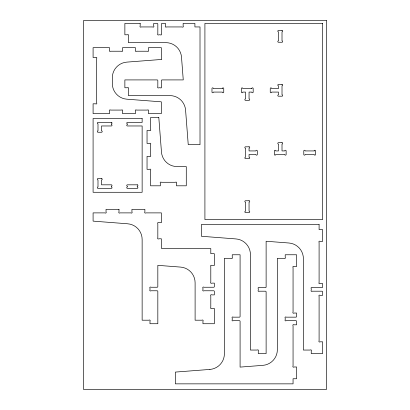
<?xml version="1.0" encoding="UTF-8"?>
<svg xmlns="http://www.w3.org/2000/svg" width="410" height="410" viewBox="0 0 410 410"><rect width="100%" height="100%" fill="white"/><g stroke="black" fill="none" stroke-linecap="round" stroke-linejoin="round"><path stroke-width="0.61" d="M161.361 59.465L126.808 62.12A15.693 15.693 0 0 0 112.314 77.772L112.314 83.532A15.693 15.693 0 0 0 126.808 99.184L161.361 101.839L161.361 113.611L148.415 113.611L148.415 111.048A0.687 0.687 0 0 0 148.415 110.08A0.687 0.687 0 0 0 147.441 110.08L136.438 110.08A0.687 0.687 0 0 0 135.464 110.08A0.687 0.687 0 0 0 135.464 111.048L135.464 113.611L122.518 113.611L122.518 111.048A0.687 0.687 0 0 0 122.518 110.08A0.687 0.687 0 0 0 121.544 110.08L110.541 110.08A0.687 0.687 0 0 0 109.567 110.08A0.687 0.687 0 0 0 109.567 111.048L109.567 113.611L93.09 113.611L93.09 103.802L95.653 103.802A0.687 0.687 0 0 0 96.622 103.802A0.687 0.687 0 0 0 96.622 102.828L96.622 58.476A0.687 0.687 0 0 0 96.622 57.502A0.687 0.687 0 0 0 95.653 57.502L93.09 57.502L93.09 47.693L109.567 47.693L109.567 50.256A0.687 0.687 0 0 0 109.567 51.224A0.687 0.687 0 0 0 110.541 51.224L121.544 51.224A0.687 0.687 0 0 0 122.518 51.224A0.687 0.687 0 0 0 122.518 50.256L122.518 47.693L135.464 47.693L135.464 50.256A0.687 0.687 0 0 0 135.464 51.224A0.687 0.687 0 0 0 136.438 51.224L147.441 51.224A0.687 0.687 0 0 0 148.415 51.224A0.687 0.687 0 0 0 148.415 50.256L148.415 47.693L161.361 47.693L161.361 59.465M209.899 369.425L175.347 372.085L175.347 383.857L293.058 383.857L293.058 378.753L296.589 378.753L296.589 366.986L294.026 366.986A0.687 0.687 0 0 1 293.058 366.986A0.687 0.687 0 0 1 293.058 366.012L293.058 325.776A0.687 0.687 0 0 1 293.058 324.807A0.687 0.687 0 0 1 294.026 324.807L296.589 324.807L296.589 321.373A0.687 0.687 0 0 0 295.902 320.687L286.18 320.687A0.687 0.687 0 0 1 285.206 320.687A0.687 0.687 0 0 1 285.206 319.713L285.206 318.124A0.687 0.687 0 0 1 285.206 317.155A0.687 0.687 0 0 1 286.18 317.155L295.902 317.155A0.687 0.687 0 0 0 296.589 316.469L296.589 313.035L294.026 313.035A0.687 0.687 0 0 1 293.058 313.035A0.687 0.687 0 0 1 293.058 312.061L293.058 267.51A0.687 0.687 0 0 1 293.058 266.541A0.687 0.687 0 0 1 294.026 266.541L296.589 266.541L296.589 254.769L285.206 254.769L285.206 257.326A0.687 0.687 0 0 1 285.206 258.3A0.687 0.687 0 0 1 284.238 258.3L277.36 258.3L277.36 349.704A15.693 15.693 0 0 1 262.871 365.351L240.086 367.104L240.086 321.373A0.687 0.687 0 0 0 239.399 320.687L233.213 320.687A0.687 0.687 0 0 1 232.239 320.687A0.687 0.687 0 0 1 232.239 319.713L232.239 318.124A0.687 0.687 0 0 1 232.239 317.155A0.687 0.687 0 0 1 233.213 317.155L239.399 317.155A0.687 0.687 0 0 0 240.086 316.469L240.086 254.769L232.239 254.769L232.239 257.326A0.687 0.687 0 0 1 232.239 258.3A0.687 0.687 0 0 1 231.271 258.3L224.393 258.3L224.393 353.779A15.693 15.693 0 0 1 209.899 369.425M326.437 20.5L83.563 20.5L83.563 389.5L326.437 389.5L326.437 20.5M140.174 23.411L124.871 23.411L124.871 34.794L127.433 34.794A0.687 0.687 0 0 1 128.402 34.794A0.687 0.687 0 0 1 128.402 35.762L128.402 42.64L165.855 42.64A15.693 15.693 0 0 1 181.507 57.128L183.26 79.914L162.047 79.914A0.687 0.687 0 0 0 161.361 80.601L161.361 86.792A0.687 0.687 0 0 1 161.361 87.76A0.687 0.687 0 0 1 160.392 87.76L158.803 87.76A0.687 0.687 0 0 1 157.829 87.76A0.687 0.687 0 0 1 157.829 86.792L157.829 80.601A0.687 0.687 0 0 0 157.143 79.914L124.871 79.914L124.871 87.76L127.433 87.76A0.687 0.687 0 0 1 128.402 87.76A0.687 0.687 0 0 1 128.402 88.729L128.402 95.607L169.93 95.607A15.693 15.693 0 0 1 185.581 110.1L188.236 144.653L200.008 144.653L200.008 26.942L194.909 26.942L194.909 23.411L183.137 23.411L183.137 25.973A0.687 0.687 0 0 1 183.137 26.942A0.687 0.687 0 0 1 182.168 26.942L166.455 26.942A0.687 0.687 0 0 1 165.481 26.942A0.687 0.687 0 0 1 165.481 25.973L165.481 23.411L162.047 23.411A0.687 0.687 0 0 0 161.361 24.098L161.361 33.82A0.687 0.687 0 0 1 161.361 34.794A0.687 0.687 0 0 1 160.392 34.794L158.803 34.794A0.687 0.687 0 0 1 157.829 34.794A0.687 0.687 0 0 1 157.829 33.82L157.829 24.098A0.687 0.687 0 0 0 157.143 23.411L153.709 23.411L153.709 25.973A0.687 0.687 0 0 1 153.709 26.942A0.687 0.687 0 0 1 152.74 26.942L141.142 26.942A0.687 0.687 0 0 1 140.174 26.942A0.687 0.687 0 0 1 140.174 25.973L140.174 23.411M322.624 23.411L204.913 23.411L204.913 219.596L322.624 219.596L322.624 23.411M282.013 30.473L278.482 30.473A0.687 0.687 0 0 0 277.795 31.16A0.687 0.687 0 0 0 278.482 31.847L278.482 40.872A0.687 0.687 0 0 0 277.795 41.559A0.687 0.687 0 0 0 278.482 42.245L282.013 42.245A0.687 0.687 0 0 0 282.7 41.559A0.687 0.687 0 0 0 282.013 40.872L282.013 31.847A0.687 0.687 0 0 0 282.7 31.16A0.687 0.687 0 0 0 282.013 30.473M282.013 84.424L278.482 84.424A0.687 0.687 0 0 0 277.795 85.111A0.687 0.687 0 0 0 278.482 85.798L278.482 88.545L271.615 88.545A0.687 0.687 0 0 0 270.928 87.858A0.687 0.687 0 0 0 270.241 88.545L270.241 92.076A0.687 0.687 0 0 0 270.928 92.762A0.687 0.687 0 0 0 271.615 92.076L278.482 92.076L278.482 94.823A0.687 0.687 0 0 0 277.795 95.51A0.687 0.687 0 0 0 278.482 96.196L282.013 96.196A0.687 0.687 0 0 0 282.7 95.51A0.687 0.687 0 0 0 282.013 94.823L282.013 85.798A0.687 0.687 0 0 0 282.7 85.111A0.687 0.687 0 0 0 282.013 84.424M222.374 88.545L213.349 88.545A0.687 0.687 0 0 0 212.662 87.858A0.687 0.687 0 0 0 211.975 88.545L211.975 92.076A0.687 0.687 0 0 0 212.662 92.762A0.687 0.687 0 0 0 213.349 92.076L222.374 92.076A0.687 0.687 0 0 0 223.06 92.762A0.687 0.687 0 0 0 223.747 92.076L223.747 88.545A0.687 0.687 0 0 0 223.06 87.858A0.687 0.687 0 0 0 222.374 88.545M251.801 88.545L242.776 88.545A0.687 0.687 0 0 0 242.09 87.858A0.687 0.687 0 0 0 241.403 88.545L241.403 92.076A0.687 0.687 0 0 0 242.09 92.762A0.687 0.687 0 0 0 242.776 92.076L245.523 92.076L245.523 98.943A0.687 0.687 0 0 0 244.837 99.63A0.687 0.687 0 0 0 245.523 100.317L249.054 100.317A0.687 0.687 0 0 0 249.741 99.63A0.687 0.687 0 0 0 249.054 98.943L249.054 92.076L251.801 92.076A0.687 0.687 0 0 0 252.488 92.762A0.687 0.687 0 0 0 253.175 92.076L253.175 88.545A0.687 0.687 0 0 0 252.488 87.858A0.687 0.687 0 0 0 251.801 88.545M158.813 117.532L150.572 117.532L150.572 129.509A0.687 0.687 0 0 1 150.572 130.482A0.687 0.687 0 0 1 149.599 130.482L147.041 130.482L147.041 143.428L149.599 143.428A0.687 0.687 0 0 1 150.572 143.428A0.687 0.687 0 0 1 150.572 144.402L150.572 155.405A0.687 0.687 0 0 1 150.572 156.379A0.687 0.687 0 0 1 149.599 156.379L147.041 156.379L147.041 169.325L149.599 169.325A0.687 0.687 0 0 1 150.572 169.325A0.687 0.687 0 0 1 150.572 170.299L150.572 185.807L160.382 185.807L160.382 183.244A0.687 0.687 0 0 1 160.382 182.276A0.687 0.687 0 0 1 161.35 182.276L175.495 182.276A0.687 0.687 0 0 1 176.469 182.276A0.687 0.687 0 0 1 176.469 183.244L176.469 185.807L186.278 185.807L186.278 166.578L177.115 166.578A15.693 15.693 0 0 1 161.468 152.089L158.813 117.532M142.137 118.516L93.09 118.516L93.09 192.28L142.137 192.28L142.137 125.967L127.423 125.967A0.687 0.687 0 0 1 126.736 125.286A0.687 0.687 0 0 1 127.423 124.599L127.423 123.81A0.687 0.687 0 0 1 126.736 123.123A0.687 0.687 0 0 1 127.423 122.436L142.137 122.436L142.137 118.516M111.335 122.436L97.995 122.436A0.687 0.687 0 0 0 97.308 123.123A0.687 0.687 0 0 0 97.995 123.81L97.995 130.872A0.687 0.687 0 0 0 97.308 131.559A0.687 0.687 0 0 0 97.995 132.245L101.526 132.245A0.687 0.687 0 0 0 102.213 131.559A0.687 0.687 0 0 0 101.526 130.872L101.526 125.967L111.335 125.967A0.687 0.687 0 0 0 112.022 125.286A0.687 0.687 0 0 0 111.335 124.599L111.335 123.81A0.687 0.687 0 0 0 112.022 123.123A0.687 0.687 0 0 0 111.335 122.436M282.013 142.69L278.482 142.69A0.687 0.687 0 0 0 277.795 143.377A0.687 0.687 0 0 0 278.482 144.064L278.482 150.931L275.735 150.931A0.687 0.687 0 0 0 275.048 150.244A0.687 0.687 0 0 0 274.362 150.931L274.362 154.462A0.687 0.687 0 0 0 275.048 155.149A0.687 0.687 0 0 0 275.735 154.462L284.76 154.462A0.687 0.687 0 0 0 285.447 155.149A0.687 0.687 0 0 0 286.134 154.462L286.134 150.931A0.687 0.687 0 0 0 285.447 150.244A0.687 0.687 0 0 0 284.76 150.931L282.013 150.931L282.013 144.064A0.687 0.687 0 0 0 282.7 143.377A0.687 0.687 0 0 0 282.013 142.69M249.054 146.811L245.523 146.811A0.687 0.687 0 0 0 244.837 147.498A0.687 0.687 0 0 0 245.523 148.184L245.523 157.209A0.687 0.687 0 0 0 244.837 157.896A0.687 0.687 0 0 0 245.523 158.583L249.054 158.583A0.687 0.687 0 0 0 249.741 157.896A0.687 0.687 0 0 0 249.054 157.209L249.054 154.462L255.922 154.462A0.687 0.687 0 0 0 256.609 155.149A0.687 0.687 0 0 0 257.296 154.462L257.296 150.931A0.687 0.687 0 0 0 256.609 150.244A0.687 0.687 0 0 0 255.922 150.931L249.054 150.931L249.054 148.184A0.687 0.687 0 0 0 249.741 147.498A0.687 0.687 0 0 0 249.054 146.811M314.188 150.931L305.163 150.931A0.687 0.687 0 0 0 304.476 150.244A0.687 0.687 0 0 0 303.789 150.931L303.789 154.462A0.687 0.687 0 0 0 304.476 155.149A0.687 0.687 0 0 0 305.163 154.462L314.188 154.462A0.687 0.687 0 0 0 314.875 155.149A0.687 0.687 0 0 0 315.562 154.462L315.562 150.931A0.687 0.687 0 0 0 314.875 150.244A0.687 0.687 0 0 0 314.188 150.931M101.526 178.545L97.995 178.545A0.687 0.687 0 0 0 97.308 179.232A0.687 0.687 0 0 0 97.995 179.918L97.995 186.98A0.687 0.687 0 0 0 97.308 187.667A0.687 0.687 0 0 0 97.995 188.354L111.335 188.354A0.687 0.687 0 0 0 112.022 187.667A0.687 0.687 0 0 0 111.335 186.98L111.335 186.196A0.687 0.687 0 0 0 112.022 185.51A0.687 0.687 0 0 0 111.335 184.823L101.526 184.823L101.526 179.918A0.687 0.687 0 0 0 102.213 179.232A0.687 0.687 0 0 0 101.526 178.545M137.232 184.823L127.423 184.823A0.687 0.687 0 0 0 126.736 185.51A0.687 0.687 0 0 0 127.423 186.196L127.423 186.98A0.687 0.687 0 0 0 126.736 187.667A0.687 0.687 0 0 0 127.423 188.354L137.232 188.354A0.687 0.687 0 0 0 137.919 187.667A0.687 0.687 0 0 0 137.232 186.98L137.232 186.196A0.687 0.687 0 0 0 137.919 185.51A0.687 0.687 0 0 0 137.232 184.823M249.054 200.762L245.523 200.762A0.687 0.687 0 0 0 244.837 201.448A0.687 0.687 0 0 0 245.523 202.135L245.523 211.16A0.687 0.687 0 0 0 244.837 211.847A0.687 0.687 0 0 0 245.523 212.534L249.054 212.534A0.687 0.687 0 0 0 249.741 211.847A0.687 0.687 0 0 0 249.054 211.16L249.054 202.135A0.687 0.687 0 0 0 249.741 201.448A0.687 0.687 0 0 0 249.054 200.762M118.987 209.356L106.036 209.356L106.036 211.914A0.687 0.687 0 0 1 106.036 212.887A0.687 0.687 0 0 1 105.068 212.887L93.09 212.887L93.09 221.128L127.643 223.783A15.693 15.693 0 0 1 142.137 239.43L142.137 320.2L149.014 320.2A0.687 0.687 0 0 1 149.983 320.2A0.687 0.687 0 0 1 149.983 321.168L149.983 323.731L157.829 323.731L157.829 291.459A0.687 0.687 0 0 0 157.143 290.772L150.952 290.772A0.687 0.687 0 0 1 149.983 290.772A0.687 0.687 0 0 1 149.983 289.798L149.983 288.209A0.687 0.687 0 0 1 149.983 287.241A0.687 0.687 0 0 1 150.952 287.241L157.143 287.241A0.687 0.687 0 0 0 157.829 286.554L157.829 265.342L180.615 267.094A15.693 15.693 0 0 1 195.104 282.741L195.104 320.2L201.981 320.2A0.687 0.687 0 0 1 202.95 320.2A0.687 0.687 0 0 1 202.95 321.168L202.95 323.731L214.333 323.731L214.333 308.428L211.77 308.428A0.687 0.687 0 0 1 210.801 308.428A0.687 0.687 0 0 1 210.801 307.454L210.801 295.861A0.687 0.687 0 0 1 210.801 294.892A0.687 0.687 0 0 1 211.77 294.892L214.333 294.892L214.333 291.459A0.687 0.687 0 0 0 213.646 290.772L203.924 290.772A0.687 0.687 0 0 1 202.95 290.772A0.687 0.687 0 0 1 202.95 289.798L202.95 288.209A0.687 0.687 0 0 1 202.95 287.241A0.687 0.687 0 0 1 203.924 287.241L213.646 287.241A0.687 0.687 0 0 0 214.333 286.554L214.333 283.12L211.77 283.12A0.687 0.687 0 0 1 210.801 283.12A0.687 0.687 0 0 1 210.801 282.147L210.801 266.433A0.687 0.687 0 0 1 210.801 265.465A0.687 0.687 0 0 1 211.77 265.465L214.333 265.465L214.333 253.693L210.801 253.693L210.801 248.593L162.047 248.593A0.687 0.687 0 0 1 161.361 247.906L161.361 238.784L158.803 238.784A0.687 0.687 0 0 1 157.829 238.784A0.687 0.687 0 0 1 157.829 237.81L157.829 223.665A0.687 0.687 0 0 1 157.829 222.697A0.687 0.687 0 0 1 158.803 222.697L161.361 222.697L161.361 212.887L145.852 212.887A0.687 0.687 0 0 1 144.884 212.887A0.687 0.687 0 0 1 144.884 211.914L144.884 209.356L131.933 209.356L131.933 211.914A0.687 0.687 0 0 1 131.933 212.887A0.687 0.687 0 0 1 130.964 212.887L119.956 212.887A0.687 0.687 0 0 1 118.987 212.887A0.687 0.687 0 0 1 118.987 211.914L118.987 209.356M319.093 224.501L201.382 224.501L201.382 236.268L235.934 238.927A15.693 15.693 0 0 1 250.428 254.574L250.428 350.053L257.306 350.053A0.687 0.687 0 0 1 258.274 350.053A0.687 0.687 0 0 1 258.274 351.027L258.274 353.584L266.121 353.584L266.121 291.884A0.687 0.687 0 0 0 265.434 291.197L259.248 291.197A0.687 0.687 0 0 1 258.274 291.197A0.687 0.687 0 0 1 258.274 290.229L258.274 288.64A0.687 0.687 0 0 1 258.274 287.666A0.687 0.687 0 0 1 259.248 287.666L265.434 287.666A0.687 0.687 0 0 0 266.121 286.979L266.121 241.249L288.906 243.002A15.693 15.693 0 0 1 303.395 258.648L303.395 350.053L310.273 350.053A0.687 0.687 0 0 1 311.241 350.053A0.687 0.687 0 0 1 311.241 351.027L311.241 353.584L322.624 353.584L322.624 341.817L320.061 341.817A0.687 0.687 0 0 1 319.093 341.817A0.687 0.687 0 0 1 319.093 340.843L319.093 296.292A0.687 0.687 0 0 1 319.093 295.318A0.687 0.687 0 0 1 320.061 295.318L322.624 295.318L322.624 291.884A0.687 0.687 0 0 0 321.937 291.197L312.215 291.197A0.687 0.687 0 0 1 311.241 291.197A0.687 0.687 0 0 1 311.241 290.229L311.241 288.64A0.687 0.687 0 0 1 311.241 287.666A0.687 0.687 0 0 1 312.215 287.666L321.937 287.666A0.687 0.687 0 0 0 322.624 286.979L322.624 283.551L320.061 283.551A0.687 0.687 0 0 1 319.093 283.551A0.687 0.687 0 0 1 319.093 282.577L319.093 242.341A0.687 0.687 0 0 1 319.093 241.372A0.687 0.687 0 0 1 320.061 241.372L322.624 241.372L322.624 229.6L319.093 229.6L319.093 224.501"/></g></svg>
